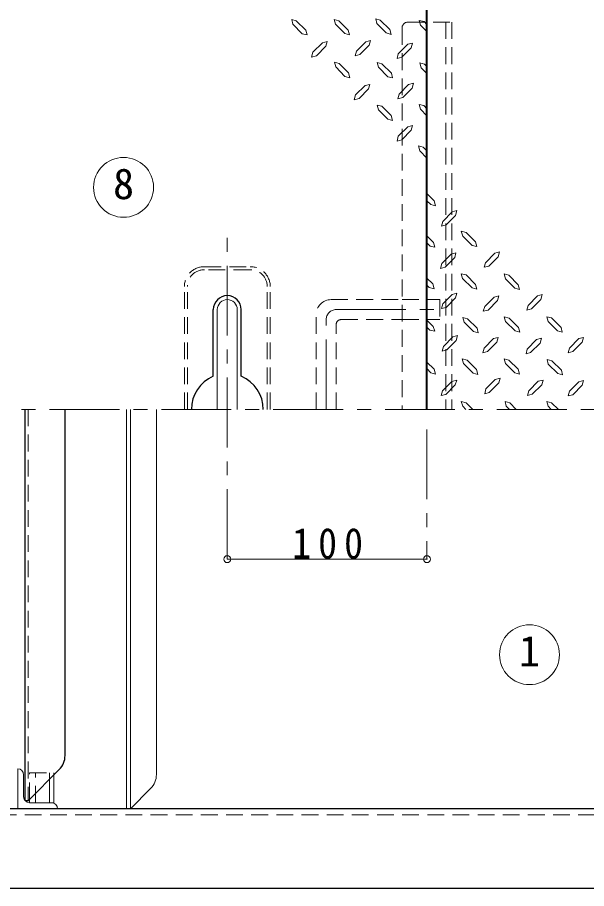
# Model space of a CAD drawing. Units: millimetres at full size, sheet at 1:7; details may follow other scales. Extents: x -1487 to 1348, y -983 to 984.
# Drawn here: x -385 to -99.9, y 288.5 to 724.9 of the extents above; entities that cross this region are included whole.
import ezdxf
from ezdxf.enums import TextEntityAlignment as Align

# ---------------------------------------------------------------- set-up
doc = ezdxf.new("R2010")
doc.units = ezdxf.units.MM
doc.header["$LTSCALE"] = 7
doc.header["$PDMODE"] = 32
doc.header["$PDSIZE"] = 3.5
doc.linetypes.add('CHAIN1', pattern=[8, 5, -1, 1, -1])
doc.linetypes.add('DASHED1', pattern=[1.8, 1.2, -0.6])
doc.layers.add('0-A', color=4, linetype='Continuous', lineweight=9)
doc.styles.add('ＭＳ ゴシック', font='')
doc.styles.get('ＭＳ ゴシック').set_extended_font_data('MS Gothic')

msp = doc.modelspace()

# ---------------------------------------------------------------- linework, layer by layer
at = {"layer": '0-A', "color": 1, "lineweight": 40}
msp.add_line((-179.857, 528.513), (-179.857, 762.513), dxfattribs=at)
at = {"layer": '0-A'}
for p, q in [((-245.295, 723.138), (-247.62, 723.813)), ((-247.02, 721.413), (-247.62, 723.813)), ((-247.02, 721.413), (-242.295, 716.688)), ((-245.295, 723.138), (-240.495, 718.413)), ((-223.995, 723.213), (-226.395, 723.888)), ((-225.72, 721.488), (-226.395, 723.888)), ((-225.72, 721.488), (-220.995, 716.763)), ((-223.995, 723.213), (-219.27, 718.488)), ((-203.22, 723.513), (-205.545, 724.188)), ((-204.945, 721.788), (-205.545, 724.188)), ((-204.945, 721.788), (-200.22, 717.063)), ((-203.22, 723.513), (-198.42, 718.788)), ((-181.32, 722.763), (-183.72, 723.363)), ((-183.045, 720.963), (-183.72, 723.363)), ((-183.045, 720.963), (-179.857, 717.776)), ((-181.32, 722.763), (-179.857, 721.301)), ((-239.895, 716.088), (-242.295, 716.688)), ((-240.495, 718.413), (-239.895, 716.088)), ((-218.595, 716.088), (-220.995, 716.763)), ((-219.27, 718.488), (-218.595, 716.088)), ((-197.82, 716.388), (-200.22, 717.063)), ((-198.42, 718.788), (-197.82, 716.388)), ((-215.22, 707.988), (-210.495, 712.713)), ((-194.22, 706.638), (-189.495, 711.438)), ((-189.495, 711.438), (-187.095, 712.038)), ((-187.095, 712.038), (-187.77, 709.638)), ((-236.97, 707.388), (-237.645, 704.988)), ((-235.245, 705.663), (-230.52, 710.388)), ((-215.22, 707.988), (-215.895, 705.588)), ((-213.495, 706.263), (-208.77, 710.988)), ((-192.42, 704.913), (-187.77, 709.638)), ((-235.245, 705.663), (-237.645, 704.988)), ((-213.495, 706.263), (-215.895, 705.588)), ((-194.22, 706.638), (-194.82, 704.313)), ((-192.42, 704.913), (-194.82, 704.313)), ((-225.57, 700.038), (-226.245, 702.438)), ((-223.845, 701.763), (-226.245, 702.438)), ((-225.57, 700.038), (-220.92, 695.313)), ((-223.845, 701.763), (-219.12, 697.038)), ((-202.47, 701.688), (-204.795, 702.288)), ((-204.195, 699.888), (-204.795, 702.288)), ((-204.195, 699.888), (-199.47, 695.163)), ((-202.47, 701.688), (-197.67, 696.888)), ((-182.82, 699.663), (-183.42, 702.063)), ((-181.02, 701.463), (-183.42, 702.063)), ((-182.82, 699.663), (-179.857, 696.701)), ((-181.02, 701.463), (-179.857, 700.301)), ((-218.52, 694.638), (-220.92, 695.313)), ((-219.12, 697.038), (-218.52, 694.638)), ((-197.07, 694.563), (-199.47, 695.163)), ((-197.67, 696.888), (-197.07, 694.563)), ((-215.595, 686.013), (-210.87, 690.738)), ((-193.77, 686.463), (-189.045, 691.263)), ((-191.97, 684.738), (-187.32, 689.463)), ((-189.045, 691.263), (-186.645, 691.863)), ((-186.645, 691.863), (-187.32, 689.463)), ((-215.595, 686.013), (-216.27, 683.613)), ((-213.87, 684.288), (-209.145, 689.013)), ((-193.77, 686.463), (-194.37, 684.138)), ((-213.87, 684.288), (-216.27, 683.613)), ((-202.47, 680.388), (-204.87, 680.988)), ((-204.195, 678.588), (-204.87, 680.988)), ((-191.97, 684.738), (-194.37, 684.138)), ((-183.12, 678.888), (-183.795, 681.288)), ((-181.395, 680.688), (-183.795, 681.288)), ((-204.195, 678.588), (-199.47, 673.938)), ((-202.47, 680.388), (-197.745, 675.663)), ((-183.12, 678.888), (-179.857, 675.495)), ((-181.395, 680.688), (-179.857, 679.151)), ((-197.07, 673.263), (-199.47, 673.938)), ((-197.745, 675.663), (-197.07, 673.263)), ((-194.22, 665.313), (-189.495, 670.038)), ((-192.42, 663.588), (-187.77, 668.313)), ((-189.495, 670.038), (-187.095, 670.713)), ((-187.095, 670.713), (-187.77, 668.313)), ((-194.22, 665.313), (-194.82, 662.913)), ((-192.42, 663.588), (-194.82, 662.913)), ((-183.495, 658.113), (-184.17, 660.513)), ((-181.77, 659.913), (-184.17, 660.513)), ((-181.77, 659.913), (-179.857, 658.001)), ((-183.495, 658.113), (-179.857, 654.33)), ((-176.22, 632.913), (-179.857, 636.696)), ((-177.945, 631.113), (-179.857, 633.026)), ((-176.22, 632.913), (-175.545, 630.513)), ((-177.945, 631.113), (-175.545, 630.513)), ((-167.295, 627.438), (-171.945, 622.713)), ((-165.495, 625.713), (-170.22, 620.988)), ((-167.295, 627.438), (-164.895, 628.113)), ((-165.495, 625.713), (-164.895, 628.113)), ((-172.62, 620.313), (-171.945, 622.713)), ((-170.22, 620.988), (-172.62, 620.313)), ((-176.595, 612.138), (-179.857, 615.531)), ((-162.645, 617.763), (-160.245, 617.088)), ((-161.97, 615.363), (-162.645, 617.763)), ((-157.245, 610.638), (-161.97, 615.363)), ((-155.52, 612.438), (-160.245, 617.088)), ((-178.32, 610.338), (-179.857, 611.876)), ((-176.595, 612.138), (-175.92, 609.738)), ((-155.52, 612.438), (-154.845, 610.038)), ((-178.32, 610.338), (-175.92, 609.738)), ((-167.745, 606.288), (-165.345, 606.888)), ((-165.945, 604.563), (-165.345, 606.888)), ((-157.245, 610.638), (-154.845, 610.038)), ((-145.845, 606.738), (-150.57, 602.013)), ((-145.845, 606.738), (-143.445, 607.413)), ((-144.12, 605.013), (-143.445, 607.413)), ((-167.745, 606.288), (-172.395, 601.563)), ((-165.945, 604.563), (-170.67, 599.763)), ((-144.12, 605.013), (-148.845, 600.288)), ((-173.07, 599.163), (-172.395, 601.563)), ((-170.67, 599.763), (-173.07, 599.163)), ((-176.895, 591.363), (-179.857, 594.326)), ((-162.645, 596.463), (-160.245, 595.863)), ((-162.045, 594.138), (-162.645, 596.463)), ((-157.245, 589.338), (-162.045, 594.138)), ((-155.52, 591.138), (-160.245, 595.863)), ((-141.195, 596.388), (-138.795, 595.713)), ((-140.595, 593.988), (-141.195, 596.388)), ((-135.87, 589.263), (-140.595, 593.988)), ((-134.145, 590.988), (-138.795, 595.713)), ((-178.695, 589.563), (-179.857, 590.726)), ((-178.695, 589.563), (-176.295, 588.963)), ((-176.895, 591.363), (-176.295, 588.963)), ((-157.245, 589.338), (-154.92, 588.738)), ((-155.52, 591.138), (-154.92, 588.738)), ((-135.87, 589.263), (-133.47, 588.588)), ((-134.145, 590.988), (-133.47, 588.588)), ((-167.295, 586.113), (-171.945, 581.388)), ((-167.295, 586.113), (-164.895, 586.713)), ((-165.495, 584.388), (-164.895, 586.713)), ((-146.22, 584.763), (-150.945, 580.038)), ((-146.22, 584.763), (-143.82, 585.438)), ((-144.495, 583.038), (-143.82, 585.438)), ((-124.47, 585.363), (-129.195, 580.638)), ((-124.47, 585.363), (-122.07, 586.038)), ((-122.745, 583.638), (-122.07, 586.038)), ((-172.62, 578.988), (-171.945, 581.388)), ((-165.495, 584.388), (-170.22, 579.588)), ((-144.495, 583.038), (-149.22, 578.313)), ((-170.22, 579.588), (-172.62, 578.988)), ((-176.67, 570.063), (-179.857, 573.251)), ((-161.895, 574.638), (-159.495, 573.963)), ((-161.295, 572.238), (-161.895, 574.638)), ((-156.495, 567.513), (-161.295, 572.238)), ((-154.77, 569.238), (-159.495, 573.963)), ((-141.12, 574.938), (-138.72, 574.263)), ((-140.445, 572.538), (-141.12, 574.938)), ((-135.72, 567.813), (-140.445, 572.538)), ((-133.995, 569.538), (-138.72, 574.263)), ((-119.82, 574.938), (-117.42, 574.338)), ((-119.22, 572.613), (-119.82, 574.938)), ((-114.42, 567.888), (-119.22, 572.613)), ((-112.695, 569.613), (-117.42, 574.338)), ((-178.395, 568.263), (-179.857, 569.726)), ((-178.395, 568.263), (-175.995, 567.663)), ((-176.67, 570.063), (-175.995, 567.663)), ((-156.495, 567.513), (-154.17, 566.838)), ((-154.77, 569.238), (-154.17, 566.838)), ((-135.72, 567.813), (-133.32, 567.138)), ((-133.995, 569.538), (-133.32, 567.138)), ((-114.42, 567.888), (-112.095, 567.213)), ((-112.695, 569.613), (-112.095, 567.213)), ((-166.92, 564.813), (-171.645, 560.088)), ((-165.195, 563.088), (-169.92, 558.363)), ((-166.92, 564.813), (-164.52, 565.488)), ((-165.195, 563.088), (-164.52, 565.488)), ((-146.595, 563.988), (-151.245, 559.263)), ((-146.595, 563.988), (-144.195, 564.588)), ((-144.795, 562.263), (-144.195, 564.588)), ((-124.92, 563.463), (-129.645, 558.738)), ((-124.92, 563.463), (-122.52, 564.138)), ((-123.195, 561.738), (-122.52, 564.138)), ((-103.77, 563.988), (-108.495, 559.263)), ((-103.77, 563.988), (-101.37, 564.588)), ((-102.045, 562.263), (-101.37, 564.588)), ((-151.92, 556.863), (-151.245, 559.263)), ((-144.795, 562.263), (-149.52, 557.463)), ((-130.245, 556.338), (-129.645, 558.738)), ((-123.195, 561.738), (-127.92, 557.013)), ((-109.095, 556.863), (-108.495, 559.263)), ((-102.045, 562.263), (-106.77, 557.463)), ((-149.52, 557.463), (-151.92, 556.863)), ((-127.92, 557.013), (-130.245, 556.338)), ((-106.77, 557.463), (-109.095, 556.863)), ((-176.22, 548.613), (-179.857, 552.251)), ((-162.195, 553.788), (-159.795, 553.188)), ((-161.52, 551.463), (-162.195, 553.788)), ((-156.795, 546.738), (-161.52, 551.463)), ((-155.07, 548.463), (-159.795, 553.188)), ((-141.195, 553.938), (-138.795, 553.263)), ((-140.595, 551.538), (-141.195, 553.938)), ((-135.87, 546.813), (-140.595, 551.538)), ((-134.145, 548.613), (-138.795, 553.263)), ((-119.67, 553.488), (-117.27, 552.888)), ((-119.07, 551.163), (-119.67, 553.488)), ((-114.27, 546.438), (-119.07, 551.163)), ((-112.545, 548.163), (-117.27, 552.888)), ((-177.945, 546.813), (-179.857, 548.999)), ((-177.945, 546.813), (-175.545, 546.213)), ((-176.22, 548.613), (-175.545, 546.213)), ((-156.795, 546.738), (-154.395, 546.063)), ((-155.07, 548.463), (-154.395, 546.063)), ((-135.87, 546.813), (-133.47, 546.213)), ((-134.145, 548.613), (-133.47, 546.213)), ((-114.27, 546.438), (-111.945, 545.763)), ((-112.545, 548.163), (-111.945, 545.763)), ((-167.37, 542.538), (-172.095, 537.813)), ((-167.37, 542.538), (-164.97, 543.138)), ((-165.645, 540.813), (-164.97, 543.138)), ((-145.62, 543.513), (-150.345, 538.788)), ((-143.82, 541.788), (-148.62, 536.988)), ((-145.62, 543.513), (-143.22, 544.113)), ((-143.82, 541.788), (-143.22, 544.113)), ((-124.095, 542.613), (-128.82, 537.888)), ((-124.095, 542.613), (-121.695, 543.213)), ((-122.37, 540.888), (-121.695, 543.213)), ((-103.845, 542.388), (-108.495, 537.663)), ((-103.845, 542.388), (-101.445, 542.988)), ((-102.045, 540.663), (-101.445, 542.988)), ((-172.77, 535.413), (-172.095, 537.813)), ((-165.645, 540.813), (-170.37, 536.013)), ((-150.945, 536.388), (-150.345, 538.788)), ((-148.62, 536.988), (-150.945, 536.388)), ((-122.37, 540.888), (-127.095, 536.088)), ((-170.37, 536.013), (-172.77, 535.413)), ((-162.645, 532.563), (-160.245, 531.888)), ((-161.97, 530.163), (-162.645, 532.563)), ((-140.745, 532.413), (-138.345, 531.813)), ((-140.145, 530.088), (-140.745, 532.413)), ((-119.82, 532.563), (-117.42, 531.888)), ((-119.22, 530.163), (-119.82, 532.563)), ((-315.357, 345.655), (-315.357, 528.513)), ((-160.32, 528.513), (-161.97, 530.163)), ((-156.87, 528.513), (-160.245, 531.888)), ((-138.57, 528.513), (-140.145, 530.088)), ((-135.172, 528.513), (-138.345, 531.813)), ((-117.57, 528.513), (-119.22, 530.163)), ((-114.045, 528.513), (-117.42, 531.888)), ((-179.857, 453.513), (-279.857, 453.513)), ((-328.357, 328.513), (-318.286, 338.584))]:
    msp.add_line(p, q, dxfattribs=at)
at = {"layer": '0-A', "color": 7, "linetype": 'DASHED1', "lineweight": 18}
for p, q in [((-189.357, 722.513), (-167.357, 722.513)), ((-167.357, 722.513), (-167.357, 528.513)), ((-192.357, 719.513), (-192.357, 528.513)), ((-291.357, 600.013), (-268.357, 600.013)), ((-268.357, 598.513), (-291.357, 598.513)), ((-301.357, 528.513), (-301.357, 590.013)), ((-299.857, 528.513), (-299.857, 590.013)), ((-259.857, 528.513), (-259.857, 590.013)), ((-258.357, 528.513), (-258.357, 590.013)), ((-227.857, 583.513), (-192.357, 583.513)), ((-235.357, 528.513), (-235.357, 576.013)), ((-222.857, 573.513), (-192.357, 573.513)), ((-225.357, 528.513), (-225.357, 571.013)), ((-379.607, 528.513), (-379.607, 332.529)), ((-582.857, 325.513), (223.143, 325.513))]:
    msp.add_line(p, q, dxfattribs=at)
at = {"layer": '0-A', "linetype": 'DASHED1'}
for p, q in [((-170.357, 722.513), (-170.357, 528.513)), ((-192.357, 583.513), (-173.357, 583.513)), ((-173.357, 583.513), (-173.357, 573.513)), ((-192.357, 573.513), (-173.357, 573.513)), ((-378.857, 333.279), (-378.857, 346.513)), ((-375.857, 331.513), (-375.857, 346.513)), ((-368.859, 343.277), (-368.859, 346.513))]:
    msp.add_line(p, q, dxfattribs=at)
at = {"layer": '0-A', "linetype": 'CHAIN1'}
for p, q in [((-279.857, 453.513), (-279.857, 615.013)), ((-225.357, 578.513), (-173.357, 578.513)), ((-230.357, 528.513), (-230.357, 573.513)), ((-704.857, 528.513), (460.143, 528.513)), ((-179.857, 518.513), (-179.857, 453.513))]:
    msp.add_line(p, q, dxfattribs=at)
at = {"layer": '0-A', "color": 5, "lineweight": 25}
for p, q in [((-286.857, 545.096), (-286.857, 578.513)), ((-272.857, 545.096), (-272.857, 578.513)), ((-381.107, 332.529), (-381.107, 528.513)), ((-361.107, 355.171), (-361.107, 528.513)), ((220.143, 328.513), (-579.857, 328.513)), ((250.143, 288.513), (-609.857, 288.513))]:
    msp.add_line(p, q, dxfattribs=at)
at = {"layer": '0-A', "color": 7, "lineweight": 18}
for p, q in [((-284.857, 528.513), (-284.857, 578.513)), ((-274.857, 528.513), (-274.857, 578.513)), ((-330.357, 328.513), (-330.357, 528.513)), ((-328.357, 528.513), (-328.357, 328.513)), ((-384.857, 348.513), (-384.857, 328.513)), ((-381.857, 334.513), (-381.857, 345.513)), ((-366.702, 345.434), (-366.702, 331.513)), ((-368.859, 331.513), (-368.859, 343.277)), ((-378.857, 331.513), (-378.857, 333.279)), ((-366.702, 331.513), (-378.857, 331.513))]:
    msp.add_line(p, q, dxfattribs=at)
at = {"layer": '0-A'}
for points in [[(-236.97, 707.388), (-232.245, 712.113), (-229.92, 712.788), (-230.52, 710.388)], [(-210.495, 712.713), (-208.095, 713.313), (-208.77, 710.988)], [(-210.87, 690.738), (-208.47, 691.338), (-209.145, 689.013)], [(-148.845, 600.288), (-151.245, 599.688), (-150.57, 602.013)], [(-122.745, 583.638), (-127.47, 578.913), (-129.795, 578.238), (-129.195, 580.638)], [(-149.22, 578.313), (-151.62, 577.713), (-150.945, 580.038)], [(-169.92, 558.363), (-172.245, 557.688), (-171.645, 560.088)], [(-127.095, 536.088), (-129.42, 535.488), (-128.82, 537.888)], [(-102.045, 540.663), (-106.77, 535.863), (-109.17, 535.263), (-108.495, 537.663)]]:
    msp.add_lwpolyline(points, dxfattribs=at)
at = {"layer": '0-A', "color": 5, "lineweight": 25}
msp.add_lwpolyline([(-364.036, 348.1), (-379.607, 332.529), (-381.107, 332.529)], dxfattribs=at)
at = {"layer": '0-A', "linetype": 'DASHED1'}
msp.add_lwpolyline([(-378.857, 346.513), (-366.702, 346.513), (-366.702, 345.434)], dxfattribs=at)
at = {"layer": '0-A', "color": 7, "lineweight": 18}
for centre in [(-331.81, 639.746), (-128.504, 405.668)]:
    msp.add_circle(centre, 15, dxfattribs=at)
at = {"layer": '0-A', "color": 7, "linetype": 'DASHED1', "lineweight": 18}
for centre, radius, start, end in [((-189.357, 719.513), 3, 90, 180), ((-291.357, 590.013), 10, 90, 180), ((-291.357, 590.013), 8.5, 90, 180), ((-268.357, 590.013), 10, 0, 90), ((-268.357, 590.013), 8.5, 0, 90), ((-227.857, 576.013), 7.5, 90, 180), ((-222.857, 571.013), 2.5, 90, 180)]:
    msp.add_arc(centre, radius, start, end, dxfattribs=at)
at = {"layer": '0-A', "color": 5, "lineweight": 25}
for centre, radius, start, end in [((-279.857, 578.513), 7, 0, 180), ((-279.857, 528.513), 18, 112.88538, 180), ((-279.857, 528.513), 18, 0, 67.11462), ((-371.107, 355.171), 10, 315, 360)]:
    msp.add_arc(centre, radius, start, end, dxfattribs=at)
at = {"layer": '0-A', "color": 7, "lineweight": 18}
for centre, radius, start, end in [((-279.857, 578.513), 5, 0, 180), ((-384.857, 345.513), 3, 0, 90), ((-378.857, 334.513), 3, 180, 270), ((-367.857, 328.513), 3, 0, 90)]:
    msp.add_arc(centre, radius, start, end, dxfattribs=at)
at = {"layer": '0-A', "linetype": 'CHAIN1'}
msp.add_arc((-225.357, 573.513), 5, 90, 180, dxfattribs=at)
at = {"layer": '0-A'}
msp.add_arc((-325.357, 345.655), 10, 315, 360, dxfattribs=at)
for p in [(-279.857, 453.513), (-179.857, 453.513)]:
    msp.add_point(p, dxfattribs=at)

# ---------------------------------------------------------------- texts
at = {"layer": '0-A', "color": 7, "style": 'ＭＳ ゴシック'}
for s, p in [('8', (-337.06, 629.246)), ('1', (-133.754, 395.168))]:
    msp.add_text(s, height=15.4, dxfattribs=at).set_placement(p, align=Align.BOTTOM_LEFT)
at = {"layer": '0-A', "color": 7, "insert": (-247.357, 453.513), "char_height": 15.4, "attachment_point": 7, "style": 'ＭＳ ゴシック'}
msp.add_mtext('\\T1.38;\\W0.9;100', dxfattribs=at)

doc.saveas('drawing.dxf')
